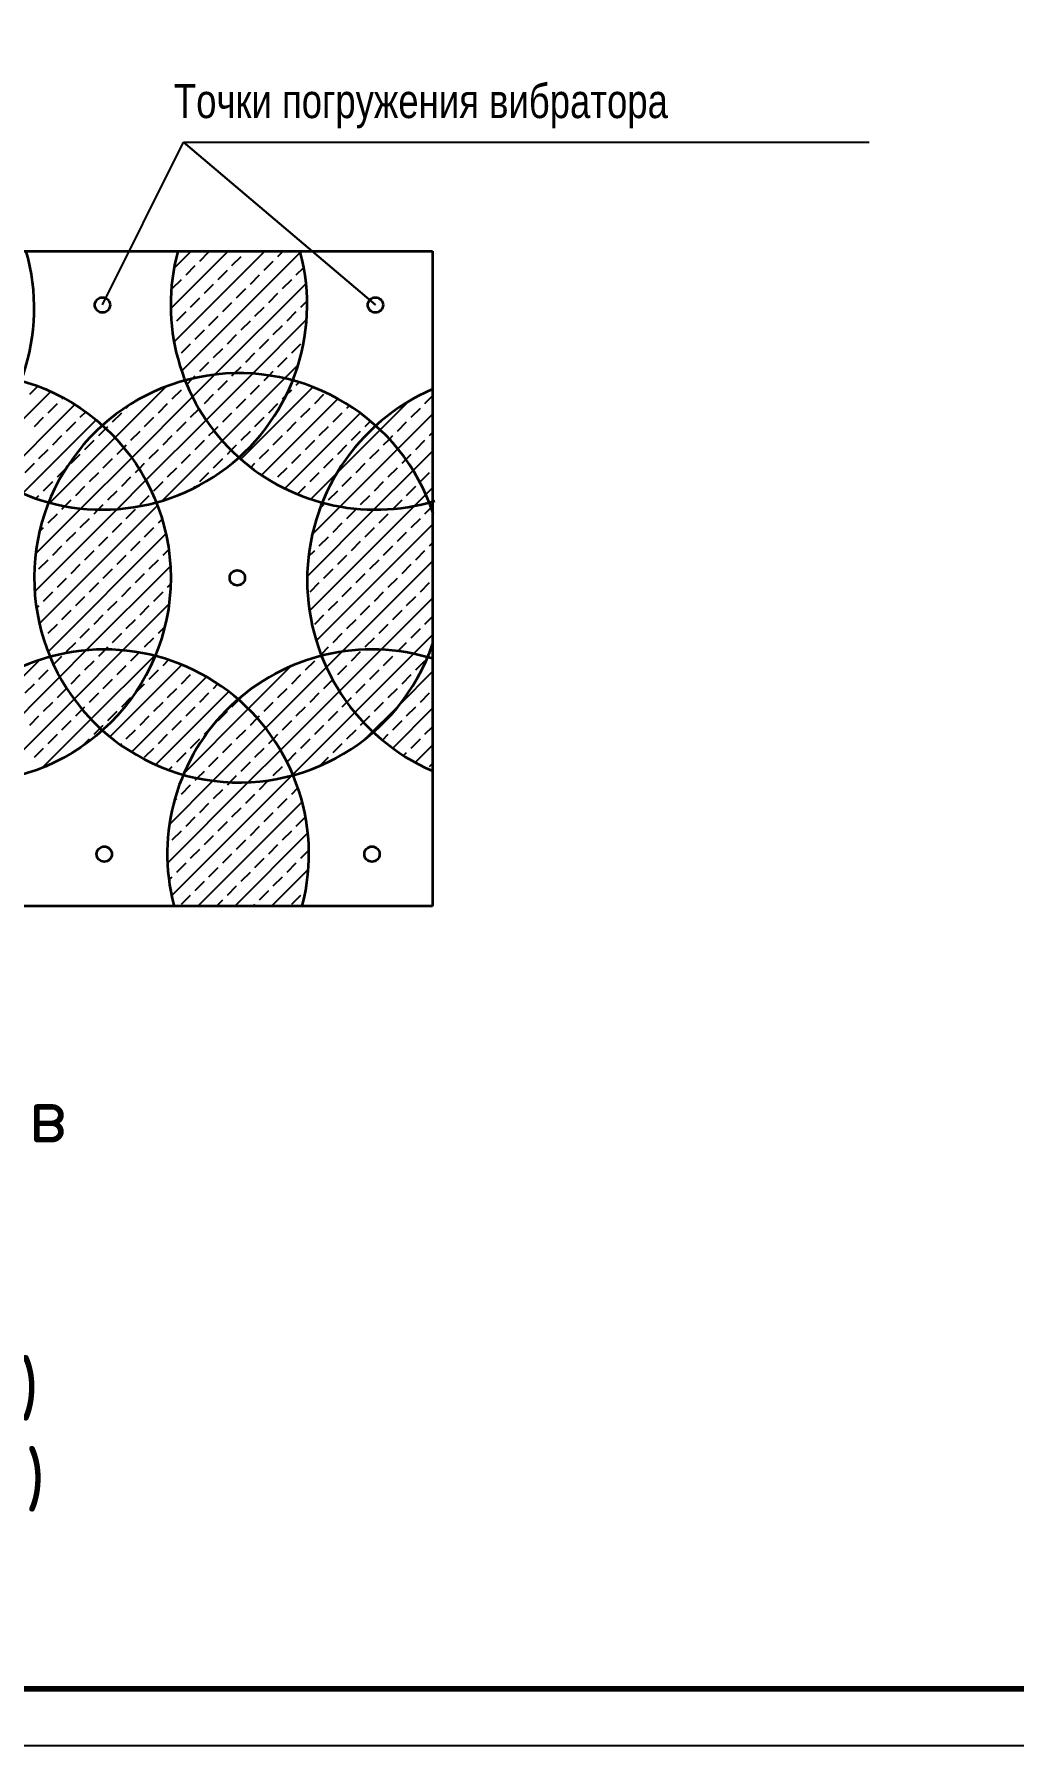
# Model space of a CAD drawing. Header units: millimetres. Extents: x 5763 to 12018931, y 39842 to 3600577.
# Drawn here: x 691973 to 709201, y 334201 to 364310 of the extents above; entities that cross this region are included whole.
import ezdxf

# ---------------------------------------------------------------- set-up
doc = ezdxf.new("R2010")
doc.units = ezdxf.units.MM
doc.layers.add('1serv', color=7, linetype='Continuous')
doc.styles.add('ISOCPEUR', font='isocpeur.ttf')
doc.styles.add('TXT0', font='txt', dxfattribs={"width": 0.8})

msp = doc.modelspace()

# ---------------------------------------------------------------- linework, layer by layer
at = {"color": 0, "lineweight": 35}
for p, q in [((688418.9009, 360492.76973), (698978.9009, 360492.76973)), ((698978.9009, 360492.76973), (698978.9009, 348972.76973)), ((698978.9009, 348972.76973), (688418.9009, 348972.76973))]:
    msp.add_line(p, q, dxfattribs=at)
at = {"color": 0}
msp.add_lwpolyline([(589821.09845, 334201.2019), (589821.09845, 453001.2019), (758021.09845, 453001.2019), (758021.09845, 334201.2019)], close=True, dxfattribs=at)
at = {"color": 0, "lineweight": 40, "const_width": 100}
msp.add_lwpolyline([(593821.09845, 335201.2019), (593821.09845, 452001.2019), (757021.09845, 452001.2019), (757021.09845, 335201.2019)], close=True, dxfattribs=at)
at = {"color": 0, "lineweight": 35}
for centre, radius in [((693173.06484, 359546.93375), 134.16408), ((697973.06484, 359546.93375), 134.16408), ((690773.06484, 354746.93375), 3600), ((695544.73696, 354746.93375), 134.16408), ((693204.73696, 349886.93375), 134.16408), ((697913.06484, 349886.93375), 134.16408)]:
    msp.add_circle(centre, radius, dxfattribs=at)
for centre, radius, start, end in [((688373.06484, 359486.93375), 3600, 163.775668575, 16.453303227), ((693173.06484, 359546.93375), 3600, 165.097800888, 15.016540919), ((697973.06484, 359546.93375), 3600, 164.853572088, 286.882842483), ((695573.06484, 354746.93375), 3600, 18.291862369, 341.096500455), ((700431.56415, 354707.27057), 3658.16529, 113.397109396, 246.602890589), ((693204.73696, 349886.93375), 3600, 345.338556229, 194.710455543), ((697913.06484, 349886.93375), 3600, 72.778555239, 194.42434392)]:
    msp.add_arc(centre, radius, start, end, dxfattribs=at)
at = {"layer": '1serv', "color": 0, "lineweight": 25, "ltscale": 100}
for p, q in [((693173.06484, 359546.93375), (694598.9009, 362412.76973)), ((694598.9009, 362412.76973), (706657.78751, 362412.76973)), ((697973.06484, 359546.93375), (694598.9009, 362412.76973)), ((694598.9009, 362412.76973), (697973.06484, 359546.93375)), ((694373.5962, 359485.08293), (695381.283, 360492.76973)), ((694430.75107, 360188.81623), (694734.70456, 360492.76973)), ((694432.19964, 358897.10792), (696027.86144, 360492.76973)), ((694565.97141, 358384.30125), (696652.49398, 360470.82382)), ((694885.06321, 360319.83902), (695046.70782, 360481.48363)), ((695693.28626, 360481.48363), (695704.57236, 360492.76973)), ((696259.0424, 360400.66133), (696351.1508, 360492.76973)), ((694642.5963, 360077.37211), (694804.24091, 360239.01672)), ((695208.35243, 359996.5498), (695369.99704, 360158.19441)), ((695450.81935, 360239.01672), (695612.46396, 360400.66133)), ((696016.57548, 360158.19441), (696178.22009, 360319.83902)), ((696582.33162, 360077.37211), (696712.02346, 360207.06395)), ((694400.12938, 359834.90519), (694561.77399, 359996.5498)), ((694965.88552, 359754.08288), (695127.53013, 359915.72749)), ((695150.26886, 358322.02026), (696753.16651, 359924.91792)), ((695531.64165, 359673.26058), (695693.28626, 359834.90519)), ((695774.10857, 359915.72749), (695935.75318, 360077.37211)), ((696339.8647, 359834.90519), (696501.50931, 359996.5498)), ((694723.4186, 359511.61597), (694885.06321, 359673.26058)), ((695289.17474, 359430.79366), (695450.81935, 359592.43827)), ((695854.93087, 359349.97136), (696016.57548, 359511.61597)), ((696097.39779, 359592.43827), (696259.0424, 359754.08288)), ((696663.15392, 359511.61597), (696772.30758, 359620.76962)), ((694480.95169, 359269.14905), (694642.5963, 359430.79366)), ((695046.70782, 359188.32675), (695208.35243, 359349.97136)), ((695612.46396, 359107.50444), (695774.10857, 359269.14905)), ((695813.7088, 358338.88176), (696763.81159, 359288.98455)), ((696420.68701, 359269.14905), (696582.33162, 359430.79366)), ((694391.81269, 359180.01005), (694400.12938, 359188.32675)), ((694804.24091, 358945.85983), (694965.88552, 359107.50444)), ((695369.99704, 358865.03753), (695531.64165, 359026.68214)), ((695935.75318, 358784.21522), (696097.39779, 358945.85983)), ((696178.22009, 359026.68214), (696339.8647, 359188.32675)), ((694561.77399, 358703.39292), (694723.4186, 358865.03753)), ((695127.53013, 358622.57061), (695289.17474, 358784.21522)), ((695693.28626, 358541.74831), (695854.93087, 358703.39292)), ((696259.0424, 358460.926), (696420.68701, 358622.57061)), ((696501.50931, 358703.39292), (696663.15392, 358865.03753)), ((694757.16416, 357928.91557), (695150.26886, 358322.02026)), ((694758.53591, 358253.57639), (694804.24091, 358299.28139)), ((694885.06321, 358380.1037), (695046.70782, 358541.74831)), ((694996.6619, 357521.83486), (695813.7088, 358338.88176)), ((695450.81935, 358299.28139), (695497.68238, 358346.14443)), ((695497.68238, 358346.14443), (695612.46396, 358460.926)), ((696016.57548, 358218.45909), (696105.46453, 358307.34813)), ((696105.46453, 358307.34813), (696178.22009, 358380.1037)), ((696377.34638, 358255.94091), (696615.74473, 358494.33925)), ((690954.07209, 356712.13726), (692265.11455, 358023.17972)), ((691894.63792, 357975.99217), (692036.5676, 358117.92185)), ((693395.23055, 357213.5604), (694293.5451, 358111.87495)), ((694400.12938, 357895.16987), (694561.77399, 358056.81448)), ((694642.5963, 358137.63678), (694655.09174, 358150.13223)), ((694655.09174, 358150.13223), (694758.53591, 358253.57639)), ((695208.35243, 358056.81448), (695369.99704, 358218.45909)), ((695279.68146, 357158.27598), (696377.34638, 358255.94091)), ((695604.15186, 356836.16794), (696872.29698, 358104.31306)), ((695774.10857, 357975.99217), (695935.75318, 358137.63678)), ((696404.15013, 357959.45529), (696501.50931, 358056.81448)), ((696582.33162, 358137.63678), (696632.2779, 358187.58306)), ((691338.16636, 356449.65308), (692685.47669, 357796.96341)), ((692217.92715, 357652.70295), (692379.57176, 357814.34756)), ((692460.39406, 357895.16987), (692481.14328, 357915.91909)), ((693591.90633, 357733.52526), (693646.29391, 357787.91283)), ((693687.91592, 356859.66733), (694757.16416, 357928.91557)), ((694157.66247, 357652.70295), (694319.30708, 357814.34756)), ((694723.4186, 357571.88065), (694871.24944, 357719.71148)), ((694871.24944, 357719.71148), (694885.06321, 357733.52526)), ((694965.88552, 357814.34756), (695127.53013, 357975.99217)), ((695531.64165, 357733.52526), (695693.28626, 357895.16987)), ((695970.13192, 356555.56956), (697313.06633, 357898.50397)), ((696097.39779, 357652.70295), (696259.0424, 357814.34756)), ((696339.8647, 357895.16987), (696404.15013, 357959.45529)), ((696663.15392, 357571.88065), (696824.79854, 357733.52526)), ((696905.62084, 357814.34756), (697067.26545, 357975.99217)), ((697471.37698, 357733.52526), (697515.67243, 357777.82071)), ((698058.75472, 357351.03548), (698555.40208, 357847.68284)), ((698602.88925, 357571.88065), (698764.53386, 357733.52526)), ((698845.35616, 357814.34756), (698978.9009, 357947.8923)), ((691767.6792, 356232.58748), (693061.26181, 357526.17009)), ((691975.46023, 357410.23604), (692137.10484, 357571.88065)), ((692541.21637, 357329.41373), (692702.86098, 357491.05834)), ((692783.68328, 357571.88065), (692878.71125, 357666.90862)), ((693233.39206, 357375.01099), (693268.61711, 357410.23604)), ((693349.43942, 357491.05834), (693511.08403, 357652.70295)), ((693915.19555, 357410.23604), (694076.84016, 357571.88065)), ((693937.76525, 356462.93821), (694996.6619, 357521.83486)), ((694480.95169, 357329.41373), (694642.5963, 357491.05834)), ((695132.91431, 357334.79791), (695208.35243, 357410.23604)), ((695289.17474, 357491.05834), (695450.81935, 357652.70295)), ((695854.93087, 357410.23604), (696016.57548, 357571.88065)), ((696379.82587, 356318.68507), (697707.25352, 357646.11272)), ((696420.68701, 357329.41373), (696582.33162, 357491.05834)), ((696986.44315, 357248.59143), (697148.08776, 357410.23604)), ((697228.91006, 357491.05834), (697390.55467, 357652.70295)), ((697794.6662, 357410.23604), (697888.20039, 357503.77023)), ((698360.42233, 357329.41373), (698522.06694, 357491.05834)), ((698368.99727, 357014.69959), (698978.9009, 357624.60322)), ((692249.17477, 356067.50461), (693395.23055, 357213.5604)), ((692298.74945, 357086.94682), (692460.39406, 357248.59143)), ((692864.50559, 357006.12451), (693026.1502, 357167.76912)), ((693106.9725, 357248.59143), (693233.39206, 357375.01099)), ((693672.72864, 357167.76912), (693834.37325, 357329.41373)), ((694225.65934, 356104.25386), (695279.68146, 357158.27598)), ((694238.48477, 357086.94682), (694400.12938, 357248.59143)), ((694804.24091, 357006.12451), (694965.88552, 357167.76912)), ((695046.70782, 357248.59143), (695132.91431, 357334.79791)), ((695612.46396, 357167.76912), (695774.10857, 357329.41373)), ((696178.22009, 357086.94682), (696339.8647, 357248.59143)), ((696743.97623, 357006.12451), (696905.62084, 357167.76912)), ((696838.20761, 356130.48837), (698058.75472, 357351.03548)), ((697552.19928, 357167.76912), (697713.84389, 357329.41373)), ((698117.95542, 357086.94682), (698219.02602, 357188.01742)), ((698219.02602, 357188.01742), (698279.60003, 357248.59143)), ((698683.71155, 357006.12451), (698845.35616, 357167.76912)), ((698926.17847, 357248.59143), (698978.9009, 357301.31386)), ((692056.28253, 356844.4799), (692217.92715, 357006.12451)), ((692622.03867, 356763.6576), (692783.68328, 356925.30221)), ((692795.08068, 355966.83208), (693687.91592, 356859.66733)), ((693187.79481, 356682.83529), (693349.43942, 356844.4799)), ((693430.26172, 356925.30221), (693546.77991, 357041.8204)), ((693546.77991, 357041.8204), (693591.90633, 357086.94682)), ((693996.01786, 356844.4799), (694157.66247, 357006.12451)), ((694561.77399, 356763.6576), (694723.4186, 356925.30221)), ((695127.53013, 356682.83529), (695289.17474, 356844.4799)), ((695369.99704, 356925.30221), (695436.77922, 356992.08439)), ((695436.77922, 356992.08439), (695531.64165, 357086.94682)), ((695935.75318, 356844.4799), (696097.39779, 357006.12451)), ((696501.50931, 356763.6576), (696663.15392, 356925.30221)), ((697067.26545, 356682.83529), (697228.91006, 356844.4799)), ((697309.73237, 356925.30221), (697471.37698, 357086.94682)), ((697354.73125, 356000.43357), (698368.99727, 357014.69959)), ((697875.4885, 356844.4799), (698037.13311, 357006.12451)), ((698441.24464, 356763.6576), (698508.52501, 356830.93797)), ((698508.52501, 356830.93797), (698602.88925, 356925.30221)), ((698637.32927, 356636.45314), (698978.9009, 356978.02478)), ((691813.81562, 356602.01299), (691975.46023, 356763.6576)), ((692379.57176, 356521.19068), (692532.08576, 356673.70469)), ((692532.08576, 356673.70469), (692541.21637, 356682.83529)), ((692945.32789, 356440.36838), (693106.9725, 356602.01299)), ((693511.08403, 356359.54607), (693672.72864, 356521.19068)), ((693753.55094, 356602.01299), (693818.38078, 356666.84282)), ((693818.38078, 356666.84282), (693915.19555, 356763.6576)), ((694319.30708, 356521.19068), (694480.95169, 356682.83529)), ((694885.06321, 356440.36838), (695046.70782, 356602.01299)), ((695781.86961, 356690.59633), (695854.93087, 356763.6576)), ((696259.0424, 356521.19068), (696420.68701, 356682.83529)), ((696824.79854, 356440.36838), (696986.44315, 356602.01299)), ((697390.55467, 356359.54607), (697552.19928, 356521.19068)), ((697633.02159, 356602.01299), (697794.6662, 356763.6576)), ((697947.89784, 355947.02172), (698637.32927, 356636.45314)), ((698198.77772, 356521.19068), (698360.42233, 356682.83529)), ((698764.53386, 356440.36838), (698926.17847, 356602.01299)), ((692001.33822, 356142.95715), (692056.28253, 356197.90146)), ((692137.10484, 356278.72377), (692298.74945, 356440.36838)), ((692702.86098, 356197.90146), (692864.50559, 356359.54607)), ((693268.61711, 356117.07916), (693430.26172, 356278.72377)), ((693431.01404, 355956.187), (693937.76525, 356462.93821)), ((693834.37325, 356036.25685), (693996.01786, 356197.90146)), ((694076.84016, 356278.72377), (694238.48477, 356440.36838)), ((694760.5433, 356315.84847), (694804.24091, 356359.54607)), ((696169.28143, 356431.42971), (696178.22009, 356440.36838)), ((696602.4769, 356218.04675), (696743.97623, 356359.54607)), ((697148.08776, 356117.07916), (697309.73237, 356278.72377)), ((697713.84389, 356036.25685), (697875.4885, 356197.90146)), ((697956.31081, 356278.72377), (698117.95542, 356440.36838)), ((698522.06694, 356197.90146), (698683.71155, 356359.54607)), ((698660.66402, 356013.20946), (698860.84567, 356213.39111)), ((698860.84567, 356213.39111), (698978.9009, 356331.44634)), ((691981.11683, 354506.2898), (693431.01404, 355956.187)), ((691997.97833, 355169.72973), (692795.08068, 355966.83208)), ((692064.05769, 353942.65221), (694140.71417, 356019.30869)), ((692208.12365, 356026.45349), (692249.17477, 356067.50461)), ((692460.39406, 355955.43455), (692512.93465, 356007.97513)), ((692512.93465, 356007.97513), (692622.03867, 356117.07916)), ((693026.1502, 355874.61224), (693099.22897, 355947.69102)), ((693099.22897, 355947.69102), (693187.79481, 356036.25685)), ((693591.90633, 355793.78994), (693753.55094, 355955.43455)), ((696773.15405, 354772.27793), (697947.89784, 355947.02172)), ((696819.2965, 354171.84194), (698660.66402, 356013.20946)), ((696852.27997, 355497.98229), (697354.73125, 356000.43357)), ((696979.50527, 355948.49667), (697067.26545, 356036.25685)), ((697471.37698, 355793.78994), (697633.02159, 355955.43455)), ((698279.60003, 355955.43455), (698284.60472, 355960.43924)), ((698284.60472, 355960.43924), (698441.24464, 356117.07916)), ((698845.35616, 355874.61224), (698954.08496, 355983.34104)), ((692066.4222, 355561.46268), (692137.10484, 355632.14533)), ((692217.92715, 355712.96763), (692379.57176, 355874.61224)), ((692783.68328, 355632.14533), (692945.32789, 355793.78994)), ((693349.43942, 355551.32302), (693511.08403, 355712.96763)), ((693915.19555, 355470.50072), (694076.84016, 355632.14533)), ((694157.66247, 355712.96763), (694222.35505, 355777.66021)), ((696944.20126, 353650.16826), (698978.9009, 355684.8679)), ((697228.91006, 355551.32302), (697390.55467, 355712.96763)), ((697794.6662, 355470.50072), (697956.31081, 355632.14533)), ((698037.13311, 355712.96763), (698198.77772, 355874.61224)), ((698602.88925, 355632.14533), (698764.53386, 355793.78994)), ((692215.68553, 353447.70161), (694288.88304, 355520.89912)), ((692298.74945, 355147.21149), (692460.39406, 355308.8561)), ((692541.21637, 355389.67841), (692702.86098, 355551.32302)), ((693106.9725, 355308.8561), (693268.61711, 355470.50072)), ((693672.72864, 355228.0338), (693834.37325, 355389.67841)), ((696986.44315, 355308.8561), (697148.08776, 355470.50072)), ((697552.19928, 355228.0338), (697713.84389, 355389.67841)), ((698117.95542, 355147.21149), (698279.60003, 355308.8561)), ((698360.42233, 355389.67841), (698522.06694, 355551.32302)), ((698926.17847, 355308.8561), (698978.9009, 355361.57854)), ((692056.28253, 354904.74458), (692217.92715, 355066.38919)), ((692864.50559, 355066.38919), (693026.1502, 355228.0338)), ((693430.26172, 354985.56688), (693591.90633, 355147.21149)), ((693996.01786, 354904.74458), (694157.66247, 355066.38919)), ((694238.48477, 355147.21149), (694338.17765, 355246.90438)), ((696791.85474, 355114.2677), (696905.62084, 355228.0338)), ((697309.73237, 354985.56688), (697471.37698, 355147.21149)), ((697389.22974, 353448.6183), (698978.9009, 355038.28946)), ((697875.4885, 354904.74458), (698037.13311, 355066.38919)), ((698683.71155, 355066.38919), (698845.35616, 355228.0338)), ((691973.85417, 354822.31621), (691975.46023, 354823.92227)), ((692379.57176, 354581.45536), (692541.21637, 354743.09997)), ((692622.03867, 354823.92227), (692783.68328, 354985.56688)), ((692887.49034, 353472.92798), (694367.18399, 354952.62164)), ((693187.79481, 354743.09997), (693349.43942, 354904.74458)), ((693753.55094, 354662.27766), (693915.19555, 354823.92227)), ((697067.26545, 354743.09997), (697228.91006, 354904.74458)), ((697633.02159, 354662.27766), (697794.6662, 354823.92227)), ((698198.77772, 354581.45536), (698360.42233, 354743.09997)), ((698441.24464, 354823.92227), (698602.88925, 354985.56688)), ((692137.10484, 354338.98844), (692298.74945, 354500.63305)), ((692702.86098, 354258.16614), (692864.50559, 354419.81075)), ((692945.32789, 354500.63305), (693106.9725, 354662.27766)), ((693511.08403, 354419.81075), (693672.72864, 354581.45536)), ((694076.84016, 354338.98844), (694238.48477, 354500.63305)), ((694319.30708, 354581.45536), (694371.27486, 354633.42314)), ((696824.79854, 354500.63305), (696986.44315, 354662.27766)), ((697390.55467, 354419.81075), (697552.19928, 354581.45536)), ((697956.31081, 354338.98844), (698117.95542, 354500.63305)), ((698070.67198, 353483.4821), (698978.9009, 354391.71102)), ((698522.06694, 354258.16614), (698683.71155, 354419.81075)), ((698764.53386, 354500.63305), (698926.17847, 354662.27766)), ((692012.65046, 354214.53406), (692056.28253, 354258.16614)), ((692460.39406, 354015.69922), (692622.03867, 354177.34383)), ((693026.1502, 353934.87692), (693187.79481, 354096.52153)), ((693268.61711, 354177.34383), (693430.26172, 354338.98844)), ((693533.07065, 353471.92985), (694342.88222, 354281.74142)), ((693834.37325, 354096.52153), (693996.01786, 354258.16614)), ((696905.62084, 353934.87692), (697067.26545, 354096.52153)), ((697148.08776, 354177.34383), (697309.73237, 354338.98844)), ((697713.84389, 354096.52153), (697875.4885, 354258.16614)), ((698279.60003, 354015.69922), (698441.24464, 354177.34383)), ((692217.92715, 353773.23231), (692379.57176, 353934.87692)), ((692783.68328, 353692.41), (692945.32789, 353854.05461)), ((693591.90633, 353854.05461), (693753.55094, 354015.69922)), ((694157.66247, 353773.23231), (694268.00589, 353883.57573)), ((697471.37698, 353854.05461), (697633.02159, 354015.69922)), ((698037.13311, 353773.23231), (698198.77772, 353934.87692)), ((698602.88925, 353692.41), (698764.53386, 353854.05461)), ((698845.35616, 353934.87692), (698978.9009, 354068.42166)), ((692132.41553, 353687.72069), (692137.10484, 353692.41)), ((692541.21637, 353449.94309), (692702.86098, 353611.5877)), ((693106.9725, 353369.12078), (693224.72995, 353486.87824)), ((693224.72995, 353486.87824), (693268.61711, 353530.76539)), ((693349.43942, 353611.5877), (693511.08403, 353773.23231)), ((693915.19555, 353530.76539), (694076.84016, 353692.41)), ((696304.62083, 351717.43095), (698070.67198, 353483.4821)), ((697029.60685, 353412.28449), (697148.08776, 353530.76539)), ((697228.91006, 353611.5877), (697390.55467, 353773.23231)), ((697794.6662, 353530.76539), (697956.31081, 353692.41)), ((698368.48962, 353458.01038), (698522.06694, 353611.5877)), ((698645.42229, 353411.65396), (698978.9009, 353745.13258)), ((691026.18183, 352258.19791), (692072.09966, 353304.11574)), ((692298.74945, 353207.47617), (692312.40233, 353221.12905)), ((692312.40233, 353221.12905), (692460.39406, 353369.12078)), ((692421.49462, 353006.93227), (692887.49034, 353472.92798)), ((692673.88587, 352612.74507), (693533.07065, 353471.92985)), ((692864.50559, 353126.65387), (693026.1502, 353288.29848)), ((692968.96311, 352261.24387), (694085.29911, 353377.57987)), ((693305.29901, 351951.00133), (694571.6352, 353217.33752)), ((693430.26172, 353045.83156), (693591.90633, 353207.47617)), ((693672.72864, 353288.29848), (693818.63464, 353434.20448)), ((693818.63464, 353434.20448), (693834.37325, 353449.94309)), ((694085.29911, 353377.57987), (694114.20041, 353406.48117)), ((694238.48477, 353207.47617), (694335.68409, 353304.67549)), ((695738.40853, 352444.37552), (696486.06421, 353192.03121)), ((696042.60649, 352101.99505), (697389.22974, 353448.6183)), ((696521.16592, 351287.3976), (698645.42229, 353411.65396)), ((696743.97623, 353126.65387), (696905.62084, 353288.29848)), ((697309.73237, 353045.83156), (697471.37698, 353207.47617)), ((697552.19928, 353288.29848), (697713.84389, 353449.94309)), ((698117.95542, 353207.47617), (698279.60003, 353369.12078)), ((698360.42233, 353449.94309), (698368.48962, 353458.01038)), ((698683.71155, 353126.65387), (698845.35616, 353288.29848)), ((691307.1794, 351892.61704), (692421.49462, 353006.93227)), ((691813.81562, 352722.54234), (691975.46023, 352884.18695)), ((692056.28253, 352965.00926), (692217.92715, 353126.65387)), ((692622.03867, 352884.18695), (692783.68328, 353045.83156)), ((693187.79481, 352803.36465), (693349.43942, 352965.00926)), ((693683.54545, 351682.66933), (695005.22152, 353004.3454)), ((693753.55094, 352722.54234), (693915.19555, 352884.18695)), ((693996.01786, 352965.00926), (694157.66247, 353126.65387)), ((694561.77399, 352884.18695), (694723.4186, 353045.83156)), ((695127.53013, 352803.36465), (695204.55003, 352880.38455)), ((696501.50931, 352884.18695), (696663.15392, 353045.83156)), ((697067.26545, 352803.36465), (697228.91006, 352965.00926)), ((697633.02159, 352722.54234), (697794.6662, 352884.18695)), ((697875.4885, 352965.00926), (698037.13311, 353126.65387)), ((698406.31966, 352525.97289), (698978.9009, 353098.55414)), ((698441.24464, 352884.18695), (698602.88925, 353045.83156)), ((691544.52661, 351483.38581), (692673.88587, 352612.74507)), ((692379.57176, 352641.72004), (692541.21637, 352803.36465)), ((692945.32789, 352560.89773), (693106.9725, 352722.54234)), ((693511.08403, 352480.07543), (693672.72864, 352641.72004)), ((694106.60748, 351459.15292), (695392.98456, 352745.52999)), ((694319.30708, 352641.72004), (694480.95169, 352803.36465)), ((694885.06321, 352560.89773), (695046.70782, 352722.54234)), ((695450.81935, 352480.07543), (695570.87018, 352600.12626)), ((695570.87018, 352600.12626), (695612.46396, 352641.72004)), ((696259.0424, 352641.72004), (696420.68701, 352803.36465)), ((696824.79854, 352560.89773), (696986.44315, 352722.54234)), ((697390.55467, 352480.07543), (697552.19928, 352641.72004)), ((698198.77772, 352641.72004), (698360.42233, 352803.36465)), ((698764.53386, 352560.89773), (698926.17847, 352722.54234)), ((691894.63792, 352156.78621), (692056.28253, 352318.43082)), ((692137.10484, 352399.25312), (692298.74945, 352560.89773)), ((692702.86098, 352318.43082), (692816.22836, 352431.7982)), ((692816.22836, 352431.7982), (692864.50559, 352480.07543)), ((693268.61711, 352237.60851), (693430.26172, 352399.25312)), ((693834.37325, 352156.78621), (693996.01786, 352318.43082)), ((694076.84016, 352399.25312), (694238.48477, 352560.89773)), ((694607.96738, 351313.93438), (695738.40853, 352444.37552)), ((694642.5963, 352318.43082), (694804.24091, 352480.07543)), ((695208.35243, 352237.60851), (695369.99704, 352399.25312)), ((695774.10857, 352156.78621), (695895.67187, 352278.34951)), ((695895.67187, 352278.34951), (695935.75318, 352318.43082)), ((696016.57548, 352399.25312), (696178.22009, 352560.89773)), ((696582.33162, 352318.43082), (696743.97623, 352480.07543)), ((697148.08776, 352237.60851), (697309.73237, 352399.25312)), ((697713.84389, 352156.78621), (697875.4885, 352318.43082)), ((697794.0257, 351913.67894), (698406.31966, 352525.97289)), ((697956.31081, 352399.25312), (698117.95542, 352560.89773)), ((698277.48718, 351750.56198), (698978.9009, 352451.9757)), ((698522.06694, 352318.43082), (698683.71155, 352480.07543)), ((692113.51743, 351405.79819), (692968.96311, 352261.24387)), ((692217.92715, 351833.49699), (692379.57176, 351995.1416)), ((692460.39406, 352075.9639), (692622.03867, 352237.60851)), ((693026.1502, 351995.1416), (693131.98118, 352100.97258)), ((693131.98118, 352100.97258), (693187.79481, 352156.78621)), ((693591.90633, 351914.31929), (693753.55094, 352075.9639)), ((694157.66247, 351833.49699), (694319.30708, 351995.1416)), ((694400.12938, 352075.9639), (694561.77399, 352237.60851)), ((694965.88552, 351995.1416), (695084.09871, 352113.35478)), ((695084.09871, 352113.35478), (695127.53013, 352156.78621)), ((695116.60121, 351175.98977), (696042.60649, 352101.99505)), ((695531.64165, 351914.31929), (695693.28626, 352075.9639)), ((696179.03042, 351915.12961), (696259.0424, 351995.1416)), ((696339.8647, 352075.9639), (696501.50931, 352237.60851)), ((696905.62084, 351995.1416), (697067.26545, 352156.78621)), ((697471.37698, 351914.31929), (697633.02159, 352075.9639)), ((698095.64921, 351892.01309), (698198.77772, 351995.1416)), ((698279.60003, 352075.9639), (698441.24464, 352237.60851)), ((698845.35616, 351995.1416), (698978.9009, 352128.68634)), ((691975.46023, 351591.03007), (692137.10484, 351752.67468)), ((692808.81283, 351777.80423), (692945.32789, 351914.31929)), ((693489.06062, 351811.47358), (693511.08403, 351833.49699)), ((693915.19555, 351591.03007), (694076.84016, 351752.67468)), ((694723.4186, 351752.67468), (694885.06321, 351914.31929)), ((695289.17474, 351671.85238), (695450.81935, 351833.49699)), ((695737.89928, 351150.7094), (696304.62083, 351717.43095)), ((695854.93087, 351591.03007), (696016.57548, 351752.67468)), ((696097.39779, 351833.49699), (696179.03042, 351915.12961)), ((696663.15392, 351752.67468), (696824.79854, 351914.31929)), ((697228.91006, 351671.85238), (697390.55467, 351833.49699)), ((698602.88925, 351752.67468), (698764.53386, 351914.31929)), ((698673.01913, 351499.51548), (698978.9009, 351805.39726)), ((694336.65756, 351365.91364), (694400.12938, 351429.38546)), ((694480.95169, 351510.20777), (694642.5963, 351671.85238)), ((695046.70782, 351429.38546), (695208.35243, 351591.03007)), ((695612.46396, 351348.56316), (695774.10857, 351510.20777)), ((696178.22009, 351267.74085), (696339.8647, 351429.38546)), ((696420.68701, 351510.20777), (696582.33162, 351671.85238)), ((696998.00521, 351440.94752), (697148.08776, 351591.03007)), ((698469.81434, 351619.59977), (698522.06694, 351671.85238)), ((698926.17847, 351429.38546), (698978.9009, 351482.1079)), ((694316.5165, 349729.32661), (695737.89928, 351150.7094)), ((694351.3803, 350410.76885), (695116.60121, 351175.98977)), ((694388.34463, 349154.5763), (696502.84127, 351269.07295)), ((694561.77399, 350944.45163), (694723.4186, 351106.09624)), ((694580.5017, 351286.4687), (694607.96738, 351313.93438)), ((694804.24091, 351186.91855), (694839.73755, 351222.41519)), ((694839.73755, 351222.41519), (694965.88552, 351348.56316)), ((695369.99704, 351106.09624), (695414.33556, 351150.43476)), ((695414.33556, 351150.43476), (695531.64165, 351267.74085)), ((695935.75318, 351025.27394), (696095.52676, 351185.04752)), ((696095.52676, 351185.04752), (696097.39779, 351186.91855)), ((696502.84127, 351269.07295), (696521.16592, 351287.3976)), ((694435.63204, 350818.30968), (694480.95169, 350863.62932)), ((694853.1165, 348972.76973), (696685.63203, 350805.28527)), ((694885.06321, 350621.16241), (695046.70782, 350782.80702)), ((695127.53013, 350863.62932), (695289.17474, 351025.27394)), ((695693.28626, 350782.80702), (695854.93087, 350944.45163)), ((696259.0424, 350701.98471), (696420.68701, 350863.62932)), ((696501.50931, 350944.45163), (696610.50393, 351053.44624)), ((694642.5963, 350378.69549), (694804.24091, 350540.3401)), ((695450.81935, 350540.3401), (695612.46396, 350701.98471)), ((696016.57548, 350459.5178), (696178.22009, 350621.16241)), ((696582.33162, 350378.69549), (696743.97623, 350540.3401)), ((694400.12938, 350136.22858), (694561.77399, 350297.87319)), ((694965.88552, 350055.40627), (695127.53013, 350217.05088)), ((695208.35243, 350297.87319), (695369.99704, 350459.5178)), ((695499.69494, 348972.76973), (696785.50241, 350258.5772)), ((695774.10857, 350217.05088), (695935.75318, 350378.69549)), ((696339.8647, 350136.22858), (696501.50931, 350297.87319)), ((694316.89698, 350052.99618), (694319.30708, 350055.40627)), ((694723.4186, 349812.93936), (694885.06321, 349974.58397)), ((695289.17474, 349732.11705), (695450.81935, 349893.76166)), ((695531.64165, 349974.58397), (695693.28626, 350136.22858)), ((696097.39779, 349893.76166), (696259.0424, 350055.40627)), ((696663.15392, 349812.93936), (696804.11407, 349953.89951)), ((694480.95169, 349570.47244), (694642.5963, 349732.11705)), ((695046.70782, 349489.65014), (695208.35243, 349651.29475)), ((695612.46396, 349408.82783), (695774.10857, 349570.47244)), ((695854.93087, 349651.29475), (696016.57548, 349812.93936)), ((696146.27338, 348972.76973), (696794.93298, 349621.42933)), ((696420.68701, 349570.47244), (696582.33162, 349732.11705)), ((694341.98821, 349431.50897), (694400.12938, 349489.65014)), ((694804.24091, 349247.18322), (694965.88552, 349408.82783)), ((695369.99704, 349166.36092), (695531.64165, 349328.00553)), ((696178.22009, 349328.00553), (696339.8647, 349489.65014)), ((694561.77399, 349004.71631), (694723.4186, 349166.36092)), ((695176.40585, 348972.76973), (695289.17474, 349085.53861)), ((695822.9843, 348972.76973), (695854.93087, 349004.71631)), ((695935.75318, 349085.53861), (696097.39779, 349247.18322)), ((696501.50931, 349004.71631), (696663.15392, 349166.36092)), ((696743.97623, 349247.18322), (696748.19578, 349251.40277))]:
    msp.add_line(p, q, dxfattribs=at)

# ---------------------------------------------------------------- texts
at = {"lineweight": 20, "insert": (676493.91376, 345776.15272), "char_height": 960, "attachment_point": 1, "style": 'ISOCPEUR'}
msp.add_mtext_dynamic_manual_height_columns('Укладка бетонной смеси в конструкции^Jсостав звена^JБетонщик 4 разряда-1(Б1)^JБетонщик 2 разряда-1(Б2)', width=22110.3017571, gutter_width=12.5, heights=[0], dxfattribs=at)
at = {"layer": '1serv', "color": 0, "lineweight": 20, "style": 'TXT0', "width": 0.8}
msp.add_text('Точки погружения вибратора', height=600, dxfattribs=at).set_placement((694429.28025, 362834.90897))

doc.saveas('drawing.dxf')
